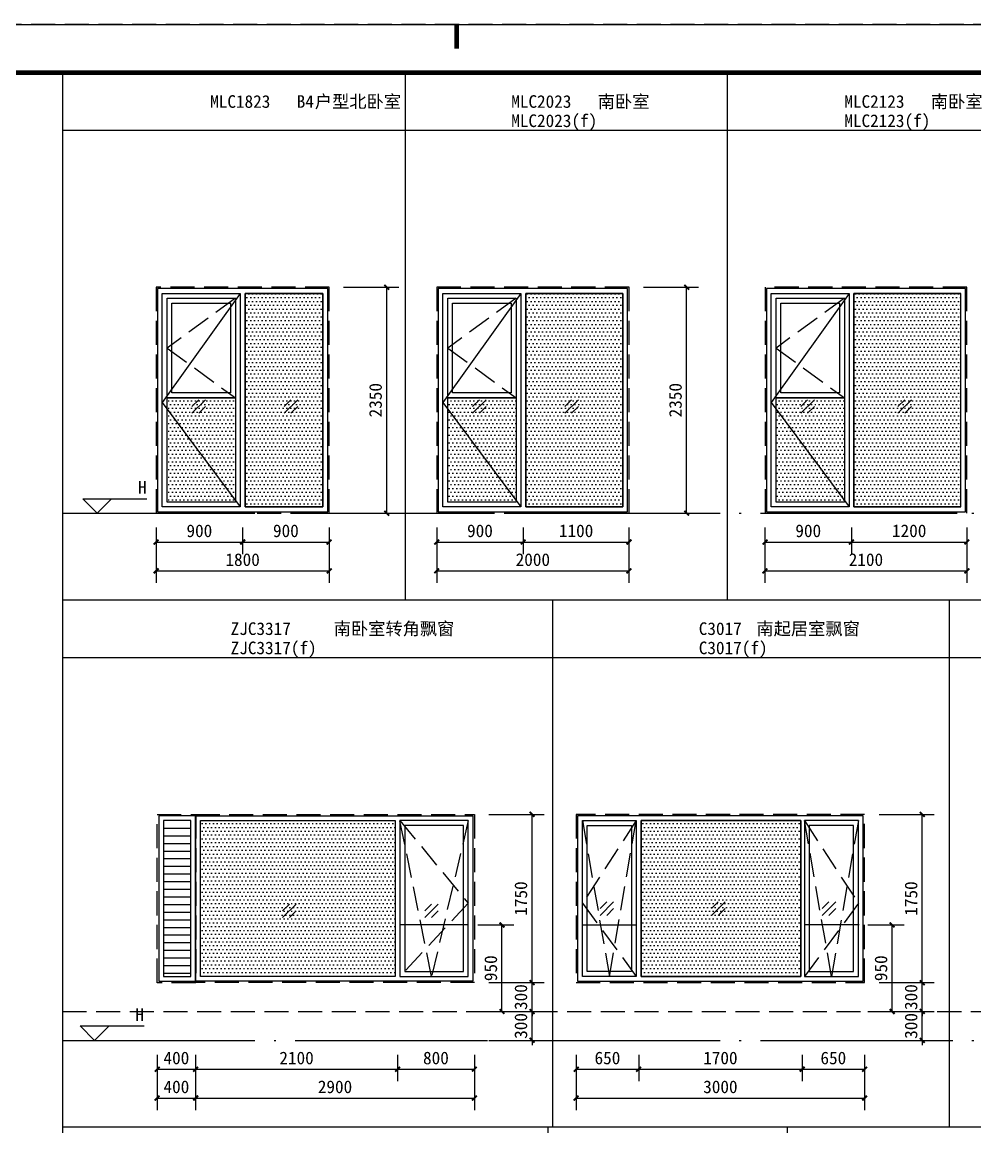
# Model space of a CAD drawing. Extents: x -25 to 42075, y -25 to 31330.
# Drawn here: x 16505 to 26417, y 18236 to 29725 of the extents above; entities that cross this region are included whole.
import ezdxf

# ---------------------------------------------------------------- set-up
doc = ezdxf.new("R2010")
doc.units = 0
doc.header["$LTSCALE"] = 1000
doc.header["$MEASUREMENT"] = 0
for name, pattern in [('5#楼-HZS$0$__DASH', [0.35, 0.25, -0.1]), ('5#楼-HZS$0$DASH', [0.35, 0.25, -0.1]), ('DASH', [0.35, 0.25, -0.1]), ('DOTE', [2.42, 2, -0.2, 0.02, -0.2])]:
    doc.linetypes.add(name, pattern=pattern)
doc.layers.get('Defpoints').update_dxf_attribs({"color": 4, "linetype": 'DASH'})
for name, color, linetype in [('5#楼-HZS-ELEV-WIND', 4, 'Continuous'), ('A-ANNO-DIMS', 3, 'Continuous'), ('A-ANNO-DOTE', 10, 'DOTE'), ('A-ANNO-IDEN', 3, 'Continuous'), ('A-ANNO-TEXT', 7, 'Continuous'), ('A-ELEV-PATT-9', 9, 'Continuous'), ('A1-无手签$0$A-ANNO-TTLB', 7, 'Continuous')]:
    doc.layers.add(name, color=color, linetype=linetype)
doc.layers.add('DIM_MODI', color=6, linetype='Continuous', plot=False)
doc.styles.add('_TCH_DIM', font='simhei.ttf')
doc.styles.add('_TCH_DIM_T3', font='simhei.ttf')
doc.styles.get("Standard").update_dxf_attribs({"font": 'simhei.ttf'})
doc.dimstyles.new('_TCH_ARCH&&50', dxfattribs={"dimtxt": 131.434599, "dimasz": 50, "dimexe": 125, "dimexo": 150, "dimgap": 50, "dimtad": 1, "dimdec": 0, "dimzin": 0, "dimdsep": 46, "dimtxsty": '_TCH_DIM_T3', "dimblk": 'ARCHTICK', "dimcen": 0.09, "dimclrt": 7, "dimazin": 2, "dimtfac": 1, "dimtdec": 0, "dimtix": 1, "dimtmove": 2, "dimatfit": 3, "dimfxl": 50, "dimtolj": 1, "dimtzin": 0, "dimarcsym": 0})
pattern_1 = [(0, (15886.604, 17136.035), (19.84375, 39.6875), [0, -39.6875])]

# ---------------------------------------------------------------- blocks, each defined once
blk = doc.blocks.new('5#楼-HZS$0$asd+g04ds+9gj0')
at = {"layer": '5#楼-HZS-ELEV-WIND', "color": 8, "linetype": '5#楼-HZS$0$__DASH'}
blk.add_lwpolyline([(73250, -24578), (70350, -24578), (70350, -26328), (73250, -26328)], close=True, dxfattribs=at)
at = {"layer": '5#楼-HZS-ELEV-WIND'}
for points in [[(73250, -24593), (70365, -24593), (70365, -26313), (73250, -26313)], [(70415, -24643), (71125, -24643), (71125, -26263), (70415, -26263)], [(70465, -24693), (71075, -24693), (71075, -26213), (70465, -26213)], [(73200, -24643), (71175, -24643), (71175, -26263), (73200, -26263)]]:
    blk.add_lwpolyline(points, close=True, dxfattribs=at)
at = {"layer": '5#楼-HZS-ELEV-WIND', "color": 8, "linetype": '5#楼-HZS$0$DASH'}
for points in [[(71125, -24643), (70415, -25503), (71125, -26263)], [(70415, -24643), (70795, -26263), (71125, -24643)]]:
    blk.add_lwpolyline(points, dxfattribs=at)
at = {"layer": '5#楼-HZS-ELEV-WIND', "color": 8}
blk.add_lwpolyline([(70415, -25728), (71125, -25728)], dxfattribs=at)
blk = doc.blocks.new('5#楼-HZS$0$tytutyuiytiuty')
at = {"layer": '5#楼-HZS-ELEV-WIND', "color": 8, "linetype": '5#楼-HZS$0$__DASH'}
blk.add_lwpolyline([(147904, -250028), (147504, -250028), (147504, -251778), (147904, -251778)], close=True, dxfattribs=at)
at = {"layer": '5#楼-HZS-ELEV-WIND'}
for points in [[(147504, -250043), (147889, -250043), (147889, -251763), (147504, -251763)], [(147554, -250093), (147839, -250093), (147839, -251713), (147554, -251713)]]:
    blk.add_lwpolyline(points, close=True, dxfattribs=at)
blk = doc.blocks.new('5#楼-HZS$0$asdgf054d+f970j')
at = {"layer": '5#楼-HZS-ELEV-WIND', "color": 8, "linetype": '5#楼-HZS$0$__DASH'}
blk.add_lwpolyline([(37500, -36879), (40500, -36879), (40500, -38629), (37500, -38629)], close=True, dxfattribs=at)
at = {"layer": '5#楼-HZS-ELEV-WIND'}
for points in [[(37515, -36894), (40485, -36894), (40485, -38614), (37515, -38614)], [(37565, -36944), (38125, -36944), (38125, -38564), (37565, -38564)], [(37615, -36994), (38075, -36994), (38075, -38514), (37615, -38514)], [(38165, -36944), (39825, -36944), (39825, -38564), (38165, -38564)], [(40435, -36944), (39875, -36944), (39875, -38564), (40435, -38564)], [(40385, -36994), (39925, -36994), (39925, -38514), (40385, -38514)]]:
    blk.add_lwpolyline(points, close=True, dxfattribs=at)
at = {"layer": '5#楼-HZS-ELEV-WIND', "color": 8, "linetype": '5#楼-HZS$0$DASH'}
for points in [[(38125, -36944), (37565, -37804), (38125, -38564)], [(37565, -36944), (37845, -38564), (38125, -36944)], [(39875, -36944), (40435, -37804), (39875, -38564)], [(40435, -36944), (40155, -38564), (39875, -36944)]]:
    blk.add_lwpolyline(points, dxfattribs=at)
at = {"layer": '5#楼-HZS-ELEV-WIND', "color": 8}
for points in [[(37555, -38029), (38115, -38029)], [(40435, -38029), (39875, -38029)]]:
    blk.add_lwpolyline(points, dxfattribs=at)
blk = doc.blocks.new('5#楼-HZS$0$asdg60+dsf9g0j4')
at = {"layer": '5#楼-HZS-ELEV-WIND', "color": 8, "linetype": '5#楼-HZS$0$__DASH'}
blk.add_lwpolyline([(72400, -27578), (70300, -27578), (70300, -29928), (72400, -29928)], close=True, dxfattribs=at)
at = {"layer": '5#楼-HZS-ELEV-WIND'}
for points in [[(72385, -27593), (70315, -27593), (70315, -29913), (72385, -29913)], [(70365, -27643), (71175, -27643), (71175, -29863), (70365, -29863)], [(72335, -27643), (71225, -27643), (71225, -29863), (72335, -29863)], [(70415, -27693), (71125, -27693), (71125, -29813), (70415, -29813)], [(70415, -27693), (71125, -27693), (71125, -28728), (70415, -28728)], [(70465, -27743), (71075, -27743), (71075, -28678), (70465, -28678)]]:
    blk.add_lwpolyline(points, close=True, dxfattribs=at)
at = {"layer": '5#楼-HZS-ELEV-WIND', "color": 8}
blk.add_lwpolyline([(71175, -27643), (70365, -28778), (71175, -29863)], dxfattribs=at)
at = {"layer": '5#楼-HZS-ELEV-WIND', "color": 8, "linetype": 'DASH'}
blk.add_lwpolyline([(71125, -27693), (70415, -28211), (71125, -28728)], dxfattribs=at)
blk = doc.blocks.new('FGERGRTHGG')
at = {"layer": '5#楼-HZS-ELEV-WIND', "color": 8, "linetype": '5#楼-HZS$0$__DASH'}
blk.add_lwpolyline([(61450, -24578), (63250, -24578), (63250, -26928), (61450, -26928)], close=True, dxfattribs=at)
at = {"layer": '5#楼-HZS-ELEV-WIND'}
for points in [[(61465, -24593), (63235, -24593), (63235, -26913), (61465, -26913)], [(61515, -24643), (62325, -24643), (62325, -26863), (61515, -26863)], [(63185, -24643), (62375, -24643), (62375, -26863), (63185, -26863)], [(63135, -24693), (62425, -24693), (62425, -25728), (63135, -25728)], [(63085, -24743), (62475, -24743), (62475, -25678), (63085, -25678)], [(63135, -25728), (62425, -25728), (62425, -26813), (63135, -26813)]]:
    blk.add_lwpolyline(points, close=True, dxfattribs=at)
at = {"layer": '5#楼-HZS-ELEV-WIND', "color": 8}
blk.add_lwpolyline([(62375, -24643), (63185, -25778), (62375, -26863)], dxfattribs=at)
at = {"layer": '5#楼-HZS-ELEV-WIND', "color": 8, "linetype": 'DASH'}
blk.add_lwpolyline([(62425, -24693), (63135, -25211), (62425, -25728)], dxfattribs=at)
blk = doc.blocks.new('5#楼-HZS$0$adf6h1d+f0j')
at = {"layer": '5#楼-HZS-ELEV-WIND', "color": 8, "linetype": '5#楼-HZS$0$__DASH'}
blk.add_lwpolyline([(61250, -24578), (63250, -24578), (63250, -26928), (61250, -26928)], close=True, dxfattribs=at)
at = {"layer": '5#楼-HZS-ELEV-WIND'}
for points in [[(61265, -24593), (63235, -24593), (63235, -26913), (61265, -26913)], [(61315, -24643), (62325, -24643), (62325, -26863), (61315, -26863)], [(63185, -24643), (62375, -24643), (62375, -26863), (63185, -26863)], [(63135, -24693), (62425, -24693), (62425, -26813), (63135, -26813)], [(63135, -24693), (62425, -24693), (62425, -25728), (63135, -25728)], [(63085, -24743), (62475, -24743), (62475, -25678), (63085, -25678)]]:
    blk.add_lwpolyline(points, close=True, dxfattribs=at)
at = {"layer": '5#楼-HZS-ELEV-WIND', "color": 8}
blk.add_lwpolyline([(62375, -24643), (63185, -25778), (62375, -26863)], dxfattribs=at)
at = {"layer": '5#楼-HZS-ELEV-WIND', "color": 8, "linetype": 'DASH'}
blk.add_lwpolyline([(62425, -24693), (63135, -25211), (62425, -25728)], dxfattribs=at)
blk = doc.blocks.new('_ArchTick')
at = {"color": 0, "linetype": 'ByBlock', "const_width": 0.4}
blk.add_lwpolyline([(-0.5, -0.5), (0.5, 0.5)], dxfattribs=at)
blk = doc.blocks.new('*D17')
at = {"layer": 'A-ANNO-DIMS', "color": 0, "lineweight": -2, "transparency": 16777216}
for p, q in [((25304, 20336), (25681, 20336)), ((25556, 19436), (25556, 20336)), ((25304, 19436), (25681, 19436))]:
    blk.add_line(p, q, dxfattribs=at)
at = {"layer": 'Defpoints', "color": 0, "transparency": 16777216}
for p in [(25154, 20336), (25556, 20336), (25154, 19436)]:
    blk.add_point(p, dxfattribs=at)
at = {"layer": 'A-ANNO-DIMS', "color": 0, "lineweight": -2, "transparency": 16777216, "xscale": 50, "yscale": 50, "zscale": 50}
for p, rotation in [((25556, 20336), 90), ((25556, 19436), 270)]:
    blk.add_blockref('_ArchTick', p, dxfattribs=dict(at, rotation=rotation))
at = {"layer": 'A-ANNO-DIMS', "color": 7, "transparency": 16777216, "insert": (25440, 19886), "char_height": 131.4, "attachment_point": 5, "rotation": 90, "style": '_TCH_DIM_T3'}
blk.add_mtext('\\A1;950', dxfattribs=at)
blk = doc.blocks.new('*D18')
at = {"layer": 'A-ANNO-IDEN', "color": 0, "lineweight": -2, "transparency": 16777216}
for p, q in [((21718, 24468), (21718, 24193)), ((22818, 24468), (22818, 24193)), ((21718, 24318), (22818, 24318))]:
    blk.add_line(p, q, dxfattribs=at)
at = {"layer": 'Defpoints', "color": 0, "transparency": 16777216}
for p in [(21718, 24618), (22818, 24618), (22818, 24318)]:
    blk.add_point(p, dxfattribs=at)
at = {"layer": 'A-ANNO-IDEN', "color": 0, "lineweight": -2, "transparency": 16777216, "xscale": 50, "yscale": 50, "zscale": 50, "rotation": 180}
blk.add_blockref('_ArchTick', (21718, 24318), dxfattribs=at)
at = {"layer": 'A-ANNO-IDEN', "color": 0, "lineweight": -2, "transparency": 16777216, "xscale": 50, "yscale": 50, "zscale": 50}
blk.add_blockref('_ArchTick', (22818, 24318), dxfattribs=at)
at = {"layer": 'A-ANNO-IDEN', "color": 7, "transparency": 16777216, "insert": (22268, 24434), "char_height": 131.4, "attachment_point": 5, "style": '_TCH_DIM_T3'}
blk.add_mtext('\\A1;1100', dxfattribs=at)
blk = doc.blocks.new('*D19')
at = {"layer": 'A-ANNO-IDEN', "color": 0, "lineweight": -2, "transparency": 16777216}
for p, q in [((20818, 24468), (20818, 24193)), ((21718, 24468), (21718, 24193)), ((20818, 24318), (21718, 24318))]:
    blk.add_line(p, q, dxfattribs=at)
at = {"layer": 'Defpoints', "color": 0, "transparency": 16777216}
for p in [(20818, 24618), (21718, 24618), (21718, 24318)]:
    blk.add_point(p, dxfattribs=at)
at = {"layer": 'A-ANNO-IDEN', "color": 0, "lineweight": -2, "transparency": 16777216, "xscale": 50, "yscale": 50, "zscale": 50, "rotation": 180}
blk.add_blockref('_ArchTick', (20818, 24318), dxfattribs=at)
at = {"layer": 'A-ANNO-IDEN', "color": 0, "lineweight": -2, "transparency": 16777216, "xscale": 50, "yscale": 50, "zscale": 50}
blk.add_blockref('_ArchTick', (21718, 24318), dxfattribs=at)
at = {"layer": 'A-ANNO-IDEN', "color": 7, "transparency": 16777216, "insert": (21268, 24434), "char_height": 131.4, "attachment_point": 5, "style": '_TCH_DIM_T3'}
blk.add_mtext('\\A1;900', dxfattribs=at)
blk = doc.blocks.new('*D20')
at = {"layer": 'A-ANNO-IDEN', "color": 0, "lineweight": -2, "transparency": 16777216}
for p, q in [((20818, 24468), (20818, 23893)), ((22818, 24468), (22818, 23893)), ((20818, 24018), (22818, 24018))]:
    blk.add_line(p, q, dxfattribs=at)
at = {"layer": 'Defpoints', "color": 0, "transparency": 16777216}
for p in [(20818, 24618), (22818, 24618), (22818, 24018)]:
    blk.add_point(p, dxfattribs=at)
at = {"layer": 'A-ANNO-IDEN', "color": 0, "lineweight": -2, "transparency": 16777216, "xscale": 50, "yscale": 50, "zscale": 50, "rotation": 180}
blk.add_blockref('_ArchTick', (20818, 24018), dxfattribs=at)
at = {"layer": 'A-ANNO-IDEN', "color": 0, "lineweight": -2, "transparency": 16777216, "xscale": 50, "yscale": 50, "zscale": 50}
blk.add_blockref('_ArchTick', (22818, 24018), dxfattribs=at)
at = {"layer": 'A-ANNO-IDEN', "color": 7, "transparency": 16777216, "insert": (21818, 24134), "char_height": 131.4, "attachment_point": 5, "style": '_TCH_DIM_T3'}
blk.add_mtext('\\A1;2000', dxfattribs=at)
blk = doc.blocks.new('*D21')
at = {"layer": 'A-ANNO-IDEN', "color": 0, "lineweight": -2, "transparency": 16777216}
for p, q in [((22968, 26968), (23543, 26968)), ((23418, 24618), (23418, 26968)), ((22968, 24618), (23543, 24618))]:
    blk.add_line(p, q, dxfattribs=at)
at = {"layer": 'Defpoints', "color": 0, "transparency": 16777216}
for p in [(22818, 26968), (23418, 26968), (22818, 24618)]:
    blk.add_point(p, dxfattribs=at)
at = {"layer": 'A-ANNO-IDEN', "color": 0, "lineweight": -2, "transparency": 16777216, "xscale": 50, "yscale": 50, "zscale": 50}
for p, rotation in [((23418, 26968), 90), ((23418, 24618), 270)]:
    blk.add_blockref('_ArchTick', p, dxfattribs=dict(at, rotation=rotation))
at = {"layer": 'A-ANNO-IDEN', "color": 7, "transparency": 16777216, "insert": (23302, 25793), "char_height": 131.4, "attachment_point": 5, "rotation": 90, "style": '_TCH_DIM_T3'}
blk.add_mtext('\\A1;2350', dxfattribs=at)
blk = doc.blocks.new('*D22')
at = {"layer": 'A-ANNO-IDEN', "color": 0, "lineweight": -2, "transparency": 16777216}
for p, q in [((18799, 24468), (18799, 24193)), ((19699, 24468), (19699, 24193)), ((18799, 24318), (19699, 24318))]:
    blk.add_line(p, q, dxfattribs=at)
at = {"layer": 'Defpoints', "color": 0, "transparency": 16777216}
for p in [(18799, 24618), (19699, 24618), (19699, 24318)]:
    blk.add_point(p, dxfattribs=at)
at = {"layer": 'A-ANNO-IDEN', "color": 0, "lineweight": -2, "transparency": 16777216, "xscale": 50, "yscale": 50, "zscale": 50, "rotation": 180}
blk.add_blockref('_ArchTick', (18799, 24318), dxfattribs=at)
at = {"layer": 'A-ANNO-IDEN', "color": 0, "lineweight": -2, "transparency": 16777216, "xscale": 50, "yscale": 50, "zscale": 50}
blk.add_blockref('_ArchTick', (19699, 24318), dxfattribs=at)
at = {"layer": 'A-ANNO-IDEN', "color": 7, "transparency": 16777216, "insert": (19249, 24434), "char_height": 131.4, "attachment_point": 5, "style": '_TCH_DIM_T3'}
blk.add_mtext('\\A1;900', dxfattribs=at)
blk = doc.blocks.new('*D23')
at = {"layer": 'A-ANNO-IDEN', "color": 0, "lineweight": -2, "transparency": 16777216}
for p, q in [((17899, 24468), (17899, 24193)), ((18799, 24468), (18799, 24193)), ((17899, 24318), (18799, 24318))]:
    blk.add_line(p, q, dxfattribs=at)
at = {"layer": 'Defpoints', "color": 0, "transparency": 16777216}
for p in [(17899, 24618), (18799, 24618), (18799, 24318)]:
    blk.add_point(p, dxfattribs=at)
at = {"layer": 'A-ANNO-IDEN', "color": 0, "lineweight": -2, "transparency": 16777216, "xscale": 50, "yscale": 50, "zscale": 50, "rotation": 180}
blk.add_blockref('_ArchTick', (17899, 24318), dxfattribs=at)
at = {"layer": 'A-ANNO-IDEN', "color": 0, "lineweight": -2, "transparency": 16777216, "xscale": 50, "yscale": 50, "zscale": 50}
blk.add_blockref('_ArchTick', (18799, 24318), dxfattribs=at)
at = {"layer": 'A-ANNO-IDEN', "color": 7, "transparency": 16777216, "insert": (18349, 24434), "char_height": 131.4, "attachment_point": 5, "style": '_TCH_DIM_T3'}
blk.add_mtext('\\A1;900', dxfattribs=at)
blk = doc.blocks.new('*D24')
at = {"layer": 'A-ANNO-IDEN', "color": 0, "lineweight": -2, "transparency": 16777216}
for p, q in [((17899, 24468), (17899, 23893)), ((19699, 24468), (19699, 23893)), ((17899, 24018), (19699, 24018))]:
    blk.add_line(p, q, dxfattribs=at)
at = {"layer": 'Defpoints', "color": 0, "transparency": 16777216}
for p in [(17899, 24618), (19699, 24618), (19699, 24018)]:
    blk.add_point(p, dxfattribs=at)
at = {"layer": 'A-ANNO-IDEN', "color": 0, "lineweight": -2, "transparency": 16777216, "xscale": 50, "yscale": 50, "zscale": 50, "rotation": 180}
blk.add_blockref('_ArchTick', (17899, 24018), dxfattribs=at)
at = {"layer": 'A-ANNO-IDEN', "color": 0, "lineweight": -2, "transparency": 16777216, "xscale": 50, "yscale": 50, "zscale": 50}
blk.add_blockref('_ArchTick', (19699, 24018), dxfattribs=at)
at = {"layer": 'A-ANNO-IDEN', "color": 7, "transparency": 16777216, "insert": (18799, 24134), "char_height": 131.4, "attachment_point": 5, "style": '_TCH_DIM_T3'}
blk.add_mtext('\\A1;1800', dxfattribs=at)
blk = doc.blocks.new('*D25')
at = {"layer": 'A-ANNO-IDEN', "color": 0, "lineweight": -2, "transparency": 16777216}
for p, q in [((19849, 26968), (20424, 26968)), ((20299, 24618), (20299, 26968)), ((19849, 24618), (20424, 24618))]:
    blk.add_line(p, q, dxfattribs=at)
at = {"layer": 'Defpoints', "color": 0, "transparency": 16777216}
for p in [(19699, 26968), (20299, 26968), (19699, 24618)]:
    blk.add_point(p, dxfattribs=at)
at = {"layer": 'A-ANNO-IDEN', "color": 0, "lineweight": -2, "transparency": 16777216, "xscale": 50, "yscale": 50, "zscale": 50}
for p, rotation in [((20299, 26968), 90), ((20299, 24618), 270)]:
    blk.add_blockref('_ArchTick', p, dxfattribs=dict(at, rotation=rotation))
at = {"layer": 'A-ANNO-IDEN', "color": 7, "transparency": 16777216, "insert": (20182, 25793), "char_height": 131.4, "attachment_point": 5, "rotation": 90, "style": '_TCH_DIM_T3'}
blk.add_mtext('\\A1;2350', dxfattribs=at)
blk = doc.blocks.new('*D26')
at = {"layer": 'A-ANNO-IDEN', "color": 0, "lineweight": -2, "transparency": 16777216}
for p, q in [((25133, 24468), (25133, 24193)), ((26333, 24468), (26333, 24193)), ((25133, 24318), (26333, 24318))]:
    blk.add_line(p, q, dxfattribs=at)
at = {"layer": 'Defpoints', "color": 0, "transparency": 16777216}
for p in [(25133, 24618), (26333, 24618), (26333, 24318)]:
    blk.add_point(p, dxfattribs=at)
at = {"layer": 'A-ANNO-IDEN', "color": 0, "lineweight": -2, "transparency": 16777216, "xscale": 50, "yscale": 50, "zscale": 50, "rotation": 180}
blk.add_blockref('_ArchTick', (25133, 24318), dxfattribs=at)
at = {"layer": 'A-ANNO-IDEN', "color": 0, "lineweight": -2, "transparency": 16777216, "xscale": 50, "yscale": 50, "zscale": 50}
blk.add_blockref('_ArchTick', (26333, 24318), dxfattribs=at)
at = {"layer": 'A-ANNO-IDEN', "color": 7, "transparency": 16777216, "insert": (25733, 24434), "char_height": 131.4, "attachment_point": 5, "style": '_TCH_DIM_T3'}
blk.add_mtext('\\A1;1200', dxfattribs=at)
blk = doc.blocks.new('*D27')
at = {"layer": 'A-ANNO-IDEN', "color": 0, "lineweight": -2, "transparency": 16777216}
for p, q in [((24233, 24468), (24233, 24193)), ((25133, 24468), (25133, 24193)), ((24233, 24318), (25133, 24318))]:
    blk.add_line(p, q, dxfattribs=at)
at = {"layer": 'Defpoints', "color": 0, "transparency": 16777216}
for p in [(24233, 24618), (25133, 24618), (25133, 24318)]:
    blk.add_point(p, dxfattribs=at)
at = {"layer": 'A-ANNO-IDEN', "color": 0, "lineweight": -2, "transparency": 16777216, "xscale": 50, "yscale": 50, "zscale": 50, "rotation": 180}
blk.add_blockref('_ArchTick', (24233, 24318), dxfattribs=at)
at = {"layer": 'A-ANNO-IDEN', "color": 0, "lineweight": -2, "transparency": 16777216, "xscale": 50, "yscale": 50, "zscale": 50}
blk.add_blockref('_ArchTick', (25133, 24318), dxfattribs=at)
at = {"layer": 'A-ANNO-IDEN', "color": 7, "transparency": 16777216, "insert": (24683, 24434), "char_height": 131.4, "attachment_point": 5, "style": '_TCH_DIM_T3'}
blk.add_mtext('\\A1;900', dxfattribs=at)
blk = doc.blocks.new('*D28')
at = {"layer": 'A-ANNO-IDEN', "color": 0, "lineweight": -2, "transparency": 16777216}
for p, q in [((24233, 24468), (24233, 23893)), ((26333, 24468), (26333, 23893)), ((24233, 24018), (26333, 24018))]:
    blk.add_line(p, q, dxfattribs=at)
at = {"layer": 'Defpoints', "color": 0, "transparency": 16777216}
for p in [(24233, 24618), (26333, 24618), (26333, 24018)]:
    blk.add_point(p, dxfattribs=at)
at = {"layer": 'A-ANNO-IDEN', "color": 0, "lineweight": -2, "transparency": 16777216, "xscale": 50, "yscale": 50, "zscale": 50, "rotation": 180}
blk.add_blockref('_ArchTick', (24233, 24018), dxfattribs=at)
at = {"layer": 'A-ANNO-IDEN', "color": 0, "lineweight": -2, "transparency": 16777216, "xscale": 50, "yscale": 50, "zscale": 50}
blk.add_blockref('_ArchTick', (26333, 24018), dxfattribs=at)
at = {"layer": 'A-ANNO-IDEN', "color": 7, "transparency": 16777216, "insert": (25283, 24134), "char_height": 131.4, "attachment_point": 5, "style": '_TCH_DIM_T3'}
blk.add_mtext('\\A1;2100', dxfattribs=at)
blk = doc.blocks.new('*D29')
at = {"layer": 'A-ANNO-IDEN', "color": 0, "lineweight": -2, "transparency": 16777216}
for p, q in [((26483, 26968), (27058, 26968)), ((26933, 24618), (26933, 26968)), ((26483, 24618), (27058, 24618))]:
    blk.add_line(p, q, dxfattribs=at)
at = {"layer": 'Defpoints', "color": 0, "transparency": 16777216}
for p in [(26333, 26968), (26933, 26968), (26333, 24618)]:
    blk.add_point(p, dxfattribs=at)
at = {"layer": 'A-ANNO-IDEN', "color": 0, "lineweight": -2, "transparency": 16777216, "xscale": 50, "yscale": 50, "zscale": 50}
for p, rotation in [((26933, 26968), 90), ((26933, 24618), 270)]:
    blk.add_blockref('_ArchTick', p, dxfattribs=dict(at, rotation=rotation))
at = {"layer": 'A-ANNO-IDEN', "color": 7, "transparency": 16777216, "insert": (26817, 25793), "char_height": 131.4, "attachment_point": 5, "rotation": 90, "style": '_TCH_DIM_T3'}
blk.add_mtext('\\A1;2350', dxfattribs=at)
blk = doc.blocks.new('*D39')
at = {"layer": 'A-ANNO-DIMS', "color": 0, "lineweight": -2, "transparency": 16777216}
for p, q in [((21245, 20336), (21622, 20336)), ((21497, 19436), (21497, 20336)), ((21245, 19436), (21622, 19436))]:
    blk.add_line(p, q, dxfattribs=at)
at = {"layer": 'Defpoints', "color": 0, "transparency": 16777216}
for p in [(21095, 20336), (21497, 20336), (21095, 19436)]:
    blk.add_point(p, dxfattribs=at)
at = {"layer": 'A-ANNO-DIMS', "color": 0, "lineweight": -2, "transparency": 16777216, "xscale": 50, "yscale": 50, "zscale": 50}
for p, rotation in [((21497, 20336), 90), ((21497, 19436), 270)]:
    blk.add_blockref('_ArchTick', p, dxfattribs=dict(at, rotation=rotation))
at = {"layer": 'A-ANNO-DIMS', "color": 7, "transparency": 16777216, "insert": (21381, 19886), "char_height": 131.4, "attachment_point": 5, "rotation": 90, "style": '_TCH_DIM_T3'}
blk.add_mtext('\\A1;950', dxfattribs=at)
blk = doc.blocks.new('*D61')
at = {"layer": 'A-ANNO-IDEN', "color": 0, "lineweight": -2, "transparency": 16777216}
for p, q in [((22269, 18986), (22269, 18711)), ((22919, 18986), (22919, 18711)), ((22269, 18836), (22919, 18836))]:
    blk.add_line(p, q, dxfattribs=at)
at = {"layer": 'Defpoints', "color": 0, "transparency": 16777216}
for p in [(22269, 19136), (22919, 19136), (22919, 18836)]:
    blk.add_point(p, dxfattribs=at)
at = {"layer": 'A-ANNO-IDEN', "color": 0, "lineweight": -2, "transparency": 16777216, "xscale": 50, "yscale": 50, "zscale": 50, "rotation": 180}
blk.add_blockref('_ArchTick', (22269, 18836), dxfattribs=at)
at = {"layer": 'A-ANNO-IDEN', "color": 0, "lineweight": -2, "transparency": 16777216, "xscale": 50, "yscale": 50, "zscale": 50}
blk.add_blockref('_ArchTick', (22919, 18836), dxfattribs=at)
at = {"layer": 'A-ANNO-IDEN', "color": 7, "transparency": 16777216, "insert": (22594, 18952), "char_height": 131.4, "attachment_point": 5, "style": '_TCH_DIM_T3'}
blk.add_mtext('\\A1;650', dxfattribs=at)
blk = doc.blocks.new('*D62')
at = {"layer": 'A-ANNO-IDEN', "color": 0, "lineweight": -2, "transparency": 16777216}
for p, q in [((22919, 18986), (22919, 18711)), ((24619, 18986), (24619, 18711)), ((22919, 18836), (24619, 18836))]:
    blk.add_line(p, q, dxfattribs=at)
at = {"layer": 'Defpoints', "color": 0, "transparency": 16777216}
for p in [(22919, 19136), (24619, 19136), (24619, 18836)]:
    blk.add_point(p, dxfattribs=at)
at = {"layer": 'A-ANNO-IDEN', "color": 0, "lineweight": -2, "transparency": 16777216, "xscale": 50, "yscale": 50, "zscale": 50, "rotation": 180}
blk.add_blockref('_ArchTick', (22919, 18836), dxfattribs=at)
at = {"layer": 'A-ANNO-IDEN', "color": 0, "lineweight": -2, "transparency": 16777216, "xscale": 50, "yscale": 50, "zscale": 50}
blk.add_blockref('_ArchTick', (24619, 18836), dxfattribs=at)
at = {"layer": 'A-ANNO-IDEN', "color": 7, "transparency": 16777216, "insert": (23769, 18952), "char_height": 131.4, "attachment_point": 5, "style": '_TCH_DIM_T3'}
blk.add_mtext('\\A1;1700', dxfattribs=at)
blk = doc.blocks.new('*D63')
at = {"layer": 'A-ANNO-IDEN', "color": 0, "lineweight": -2, "transparency": 16777216}
for p, q in [((24619, 18986), (24619, 18711)), ((25269, 18986), (25269, 18711)), ((24619, 18836), (25269, 18836))]:
    blk.add_line(p, q, dxfattribs=at)
at = {"layer": 'Defpoints', "color": 0, "transparency": 16777216}
for p in [(24619, 19136), (25269, 19136), (25269, 18836)]:
    blk.add_point(p, dxfattribs=at)
at = {"layer": 'A-ANNO-IDEN', "color": 0, "lineweight": -2, "transparency": 16777216, "xscale": 50, "yscale": 50, "zscale": 50, "rotation": 180}
blk.add_blockref('_ArchTick', (24619, 18836), dxfattribs=at)
at = {"layer": 'A-ANNO-IDEN', "color": 0, "lineweight": -2, "transparency": 16777216, "xscale": 50, "yscale": 50, "zscale": 50}
blk.add_blockref('_ArchTick', (25269, 18836), dxfattribs=at)
at = {"layer": 'A-ANNO-IDEN', "color": 7, "transparency": 16777216, "insert": (24944, 18952), "char_height": 131.4, "attachment_point": 5, "style": '_TCH_DIM_T3'}
blk.add_mtext('\\A1;650', dxfattribs=at)
blk = doc.blocks.new('*D64')
at = {"layer": 'A-ANNO-IDEN', "color": 0, "lineweight": -2, "transparency": 16777216}
for p, q in [((25419, 19436), (25994, 19436)), ((25869, 19436), (25869, 19486)), ((25869, 19136), (25869, 19436)), ((25419, 19136), (25994, 19136)), ((25869, 19136), (25869, 19086))]:
    blk.add_line(p, q, dxfattribs=at)
at = {"layer": 'Defpoints', "color": 0, "transparency": 16777216}
for p in [(25269, 19436), (25869, 19436), (25269, 19136)]:
    blk.add_point(p, dxfattribs=at)
at = {"layer": 'A-ANNO-IDEN', "color": 0, "lineweight": -2, "transparency": 16777216, "xscale": 50, "yscale": 50, "zscale": 50}
for p, rotation in [((25869, 19436), 270), ((25869, 19136), 90)]:
    blk.add_blockref('_ArchTick', p, dxfattribs=dict(at, rotation=rotation))
at = {"layer": 'A-ANNO-IDEN', "color": 7, "transparency": 16777216, "insert": (25753, 19286), "char_height": 131.4, "attachment_point": 5, "rotation": 90, "style": '_TCH_DIM_T3'}
blk.add_mtext('\\A1;300', dxfattribs=at)
blk = doc.blocks.new('*D65')
at = {"layer": 'A-ANNO-IDEN', "color": 0, "lineweight": -2, "transparency": 16777216}
for p, q in [((25869, 19736), (25869, 19786)), ((25419, 19736), (25994, 19736)), ((25869, 19436), (25869, 19736)), ((25419, 19436), (25994, 19436)), ((25869, 19436), (25869, 19386))]:
    blk.add_line(p, q, dxfattribs=at)
at = {"layer": 'Defpoints', "color": 0, "transparency": 16777216}
for p in [(25269, 19736), (25869, 19736), (25269, 19436)]:
    blk.add_point(p, dxfattribs=at)
at = {"layer": 'A-ANNO-IDEN', "color": 0, "lineweight": -2, "transparency": 16777216, "xscale": 50, "yscale": 50, "zscale": 50}
for p, rotation in [((25869, 19736), 270), ((25869, 19436), 90)]:
    blk.add_blockref('_ArchTick', p, dxfattribs=dict(at, rotation=rotation))
at = {"layer": 'A-ANNO-IDEN', "color": 7, "transparency": 16777216, "insert": (25753, 19586), "char_height": 131.4, "attachment_point": 5, "rotation": 90, "style": '_TCH_DIM_T3'}
blk.add_mtext('\\A1;300', dxfattribs=at)
blk = doc.blocks.new('*D66')
at = {"layer": 'A-ANNO-IDEN', "color": 0, "lineweight": -2, "transparency": 16777216}
for p, q in [((25419, 21486), (25994, 21486)), ((25869, 19736), (25869, 21486)), ((25419, 19736), (25994, 19736))]:
    blk.add_line(p, q, dxfattribs=at)
at = {"layer": 'Defpoints', "color": 0, "transparency": 16777216}
for p in [(25269, 21486), (25869, 21486), (25269, 19736)]:
    blk.add_point(p, dxfattribs=at)
at = {"layer": 'A-ANNO-IDEN', "color": 0, "lineweight": -2, "transparency": 16777216, "xscale": 50, "yscale": 50, "zscale": 50}
for p, rotation in [((25869, 21486), 90), ((25869, 19736), 270)]:
    blk.add_blockref('_ArchTick', p, dxfattribs=dict(at, rotation=rotation))
at = {"layer": 'A-ANNO-IDEN', "color": 7, "transparency": 16777216, "insert": (25753, 20611), "char_height": 131.4, "attachment_point": 5, "rotation": 90, "style": '_TCH_DIM_T3'}
blk.add_mtext('\\A1;1750', dxfattribs=at)
blk = doc.blocks.new('*D67')
at = {"layer": 'A-ANNO-IDEN', "color": 0, "lineweight": -2, "transparency": 16777216}
for p, q in [((22269, 18986), (22269, 18411)), ((25269, 18986), (25269, 18411)), ((22269, 18536), (25269, 18536))]:
    blk.add_line(p, q, dxfattribs=at)
at = {"layer": 'Defpoints', "color": 0, "transparency": 16777216}
for p in [(22269, 19136), (25269, 19136), (25269, 18536)]:
    blk.add_point(p, dxfattribs=at)
at = {"layer": 'A-ANNO-IDEN', "color": 0, "lineweight": -2, "transparency": 16777216, "xscale": 50, "yscale": 50, "zscale": 50, "rotation": 180}
blk.add_blockref('_ArchTick', (22269, 18536), dxfattribs=at)
at = {"layer": 'A-ANNO-IDEN', "color": 0, "lineweight": -2, "transparency": 16777216, "xscale": 50, "yscale": 50, "zscale": 50}
blk.add_blockref('_ArchTick', (25269, 18536), dxfattribs=at)
at = {"layer": 'A-ANNO-IDEN', "color": 7, "transparency": 16777216, "insert": (23769, 18652), "char_height": 131.4, "attachment_point": 5, "style": '_TCH_DIM_T3'}
blk.add_mtext('\\A1;3000', dxfattribs=at)
blk = doc.blocks.new('*D112')
at = {"layer": 'A-ANNO-IDEN', "color": 0, "lineweight": -2, "transparency": 16777216}
for p, q in [((17910, 18986), (17910, 18711)), ((18310, 18986), (18310, 18711)), ((17910, 18836), (18310, 18836))]:
    blk.add_line(p, q, dxfattribs=at)
at = {"layer": 'Defpoints', "color": 0, "transparency": 16777216}
for p in [(17910, 19136), (18310, 19136), (18310, 18836)]:
    blk.add_point(p, dxfattribs=at)
at = {"layer": 'A-ANNO-IDEN', "color": 0, "lineweight": -2, "transparency": 16777216, "xscale": 50, "yscale": 50, "zscale": 50, "rotation": 180}
blk.add_blockref('_ArchTick', (17910, 18836), dxfattribs=at)
at = {"layer": 'A-ANNO-IDEN', "color": 0, "lineweight": -2, "transparency": 16777216, "xscale": 50, "yscale": 50, "zscale": 50}
blk.add_blockref('_ArchTick', (18310, 18836), dxfattribs=at)
at = {"layer": 'A-ANNO-IDEN', "color": 7, "transparency": 16777216, "insert": (18110, 18952), "char_height": 131.4, "attachment_point": 5, "style": '_TCH_DIM_T3'}
blk.add_mtext('\\A1;400', dxfattribs=at)
blk = doc.blocks.new('*D113')
at = {"layer": 'A-ANNO-IDEN', "color": 0, "lineweight": -2, "transparency": 16777216}
for p, q in [((18310, 18986), (18310, 18711)), ((20410, 18986), (20410, 18711)), ((18310, 18836), (20410, 18836))]:
    blk.add_line(p, q, dxfattribs=at)
at = {"layer": 'Defpoints', "color": 0, "transparency": 16777216}
for p in [(18310, 19136), (20410, 19136), (20410, 18836)]:
    blk.add_point(p, dxfattribs=at)
at = {"layer": 'A-ANNO-IDEN', "color": 0, "lineweight": -2, "transparency": 16777216, "xscale": 50, "yscale": 50, "zscale": 50, "rotation": 180}
blk.add_blockref('_ArchTick', (18310, 18836), dxfattribs=at)
at = {"layer": 'A-ANNO-IDEN', "color": 0, "lineweight": -2, "transparency": 16777216, "xscale": 50, "yscale": 50, "zscale": 50}
blk.add_blockref('_ArchTick', (20410, 18836), dxfattribs=at)
at = {"layer": 'A-ANNO-IDEN', "color": 7, "transparency": 16777216, "insert": (19360, 18952), "char_height": 131.4, "attachment_point": 5, "style": '_TCH_DIM_T3'}
blk.add_mtext('\\A1;2100', dxfattribs=at)
blk = doc.blocks.new('*D114')
at = {"layer": 'A-ANNO-IDEN', "color": 0, "lineweight": -2, "transparency": 16777216}
for p, q in [((20410, 18986), (20410, 18711)), ((21210, 18986), (21210, 18711)), ((20410, 18836), (21210, 18836))]:
    blk.add_line(p, q, dxfattribs=at)
at = {"layer": 'Defpoints', "color": 0, "transparency": 16777216}
for p in [(20410, 19136), (21210, 19136), (21210, 18836)]:
    blk.add_point(p, dxfattribs=at)
at = {"layer": 'A-ANNO-IDEN', "color": 0, "lineweight": -2, "transparency": 16777216, "xscale": 50, "yscale": 50, "zscale": 50, "rotation": 180}
blk.add_blockref('_ArchTick', (20410, 18836), dxfattribs=at)
at = {"layer": 'A-ANNO-IDEN', "color": 0, "lineweight": -2, "transparency": 16777216, "xscale": 50, "yscale": 50, "zscale": 50}
blk.add_blockref('_ArchTick', (21210, 18836), dxfattribs=at)
at = {"layer": 'A-ANNO-IDEN', "color": 7, "transparency": 16777216, "insert": (20810, 18952), "char_height": 131.4, "attachment_point": 5, "style": '_TCH_DIM_T3'}
blk.add_mtext('\\A1;800', dxfattribs=at)
blk = doc.blocks.new('*D115')
at = {"layer": 'A-ANNO-IDEN', "color": 0, "lineweight": -2, "transparency": 16777216}
for p, q in [((21360, 19436), (21935, 19436)), ((21810, 19436), (21810, 19486)), ((21810, 19136), (21810, 19436)), ((21360, 19136), (21935, 19136)), ((21810, 19136), (21810, 19086))]:
    blk.add_line(p, q, dxfattribs=at)
at = {"layer": 'Defpoints', "color": 0, "transparency": 16777216}
for p in [(21210, 19436), (21810, 19436), (21210, 19136)]:
    blk.add_point(p, dxfattribs=at)
at = {"layer": 'A-ANNO-IDEN', "color": 0, "lineweight": -2, "transparency": 16777216, "xscale": 50, "yscale": 50, "zscale": 50}
for p, rotation in [((21810, 19436), 270), ((21810, 19136), 90)]:
    blk.add_blockref('_ArchTick', p, dxfattribs=dict(at, rotation=rotation))
at = {"layer": 'A-ANNO-IDEN', "color": 7, "transparency": 16777216, "insert": (21694, 19286), "char_height": 131.4, "attachment_point": 5, "rotation": 90, "style": '_TCH_DIM_T3'}
blk.add_mtext('\\A1;300', dxfattribs=at)
blk = doc.blocks.new('*D116')
at = {"layer": 'A-ANNO-IDEN', "color": 0, "lineweight": -2, "transparency": 16777216}
for p, q in [((21810, 19736), (21810, 19786)), ((21360, 19736), (21935, 19736)), ((21810, 19436), (21810, 19736)), ((21360, 19436), (21935, 19436)), ((21810, 19436), (21810, 19386))]:
    blk.add_line(p, q, dxfattribs=at)
at = {"layer": 'Defpoints', "color": 0, "transparency": 16777216}
for p in [(21210, 19736), (21810, 19736), (21210, 19436)]:
    blk.add_point(p, dxfattribs=at)
at = {"layer": 'A-ANNO-IDEN', "color": 0, "lineweight": -2, "transparency": 16777216, "xscale": 50, "yscale": 50, "zscale": 50}
for p, rotation in [((21810, 19736), 270), ((21810, 19436), 90)]:
    blk.add_blockref('_ArchTick', p, dxfattribs=dict(at, rotation=rotation))
at = {"layer": 'A-ANNO-IDEN', "color": 7, "transparency": 16777216, "insert": (21694, 19586), "char_height": 131.4, "attachment_point": 5, "rotation": 90, "style": '_TCH_DIM_T3'}
blk.add_mtext('\\A1;300', dxfattribs=at)
blk = doc.blocks.new('*D117')
at = {"layer": 'A-ANNO-IDEN', "color": 0, "lineweight": -2, "transparency": 16777216}
for p, q in [((21360, 21486), (21935, 21486)), ((21810, 19736), (21810, 21486)), ((21360, 19736), (21935, 19736))]:
    blk.add_line(p, q, dxfattribs=at)
at = {"layer": 'Defpoints', "color": 0, "transparency": 16777216}
for p in [(21210, 21486), (21810, 21486), (21210, 19736)]:
    blk.add_point(p, dxfattribs=at)
at = {"layer": 'A-ANNO-IDEN', "color": 0, "lineweight": -2, "transparency": 16777216, "xscale": 50, "yscale": 50, "zscale": 50}
for p, rotation in [((21810, 21486), 90), ((21810, 19736), 270)]:
    blk.add_blockref('_ArchTick', p, dxfattribs=dict(at, rotation=rotation))
at = {"layer": 'A-ANNO-IDEN', "color": 7, "transparency": 16777216, "insert": (21694, 20611), "char_height": 131.4, "attachment_point": 5, "rotation": 90, "style": '_TCH_DIM_T3'}
blk.add_mtext('\\A1;1750', dxfattribs=at)
blk = doc.blocks.new('*D118')
at = {"layer": 'A-ANNO-IDEN', "color": 0, "lineweight": -2, "transparency": 16777216}
for p, q in [((17910, 18986), (17910, 18411)), ((18310, 18986), (18310, 18411)), ((17910, 18536), (18310, 18536))]:
    blk.add_line(p, q, dxfattribs=at)
at = {"layer": 'Defpoints', "color": 0, "transparency": 16777216}
for p in [(17910, 19136), (18310, 19136), (18310, 18536)]:
    blk.add_point(p, dxfattribs=at)
at = {"layer": 'A-ANNO-IDEN', "color": 0, "lineweight": -2, "transparency": 16777216, "xscale": 50, "yscale": 50, "zscale": 50, "rotation": 180}
blk.add_blockref('_ArchTick', (17910, 18536), dxfattribs=at)
at = {"layer": 'A-ANNO-IDEN', "color": 0, "lineweight": -2, "transparency": 16777216, "xscale": 50, "yscale": 50, "zscale": 50}
blk.add_blockref('_ArchTick', (18310, 18536), dxfattribs=at)
at = {"layer": 'A-ANNO-IDEN', "color": 7, "transparency": 16777216, "insert": (18110, 18652), "char_height": 131.4, "attachment_point": 5, "style": '_TCH_DIM_T3'}
blk.add_mtext('\\A1;400', dxfattribs=at)
blk = doc.blocks.new('*D119')
at = {"layer": 'A-ANNO-IDEN', "color": 0, "lineweight": -2, "transparency": 16777216}
for p, q in [((18310, 18986), (18310, 18411)), ((21210, 18986), (21210, 18411)), ((18310, 18536), (21210, 18536))]:
    blk.add_line(p, q, dxfattribs=at)
at = {"layer": 'Defpoints', "color": 0, "transparency": 16777216}
for p in [(18310, 19136), (21210, 19136), (21210, 18536)]:
    blk.add_point(p, dxfattribs=at)
at = {"layer": 'A-ANNO-IDEN', "color": 0, "lineweight": -2, "transparency": 16777216, "xscale": 50, "yscale": 50, "zscale": 50, "rotation": 180}
blk.add_blockref('_ArchTick', (18310, 18536), dxfattribs=at)
at = {"layer": 'A-ANNO-IDEN', "color": 0, "lineweight": -2, "transparency": 16777216, "xscale": 50, "yscale": 50, "zscale": 50}
blk.add_blockref('_ArchTick', (21210, 18536), dxfattribs=at)
at = {"layer": 'A-ANNO-IDEN', "color": 7, "transparency": 16777216, "insert": (19760, 18652), "char_height": 131.4, "attachment_point": 5, "style": '_TCH_DIM_T3'}
blk.add_mtext('\\A1;2900', dxfattribs=at)

msp = doc.modelspace()

# ---------------------------------------------------------------- hatches: boundary and pattern name
h = msp.add_hatch()
h.set_pattern_fill('ANSI31', color=8, scale=50, angle=135)
h.set_pattern_definition([(180, (15859.42, 17136.035), (-7e-15, -79.375), [])])
h.paths.add_polyline_path([(17975.3, 19801), (18260.3, 19801), (18260.3, 21421), (17975.3, 21421)])
at = {"layer": 'A-ELEV-PATT-9'}
h = msp.add_hatch(dxfattribs=at)
h.set_pattern_fill('DOTS', color=256, scale=25)
h.set_pattern_definition(pattern_1)
h.paths.add_polyline_path([(18823.7, 26903), (19633.7, 26903), (19633.7, 24683), (18823.7, 24683)])
h = msp.add_hatch(dxfattribs=at)
h.set_pattern_fill('DOTS', color=256, scale=25)
h.set_pattern_definition(pattern_1)
h.paths.add_polyline_path([(21743.4, 26903), (22753.4, 26903), (22753.4, 24683), (21743.4, 24683)])
h = msp.add_hatch(dxfattribs=at)
h.set_pattern_fill('DOTS', color=256, scale=25)
h.set_pattern_definition(pattern_1)
h.paths.add_polyline_path([(25158.6, 26903), (26268.4, 26903), (26268.4, 24683), (25158.6, 24683)])
h = msp.add_hatch(dxfattribs=at)
h.set_pattern_fill('DOTS', color=256, scale=25)
h.set_pattern_definition(pattern_1)
h.paths.add_polyline_path([(18013.7, 25818), (18723.7, 25818), (18723.7, 24733), (18013.7, 24733)])
h = msp.add_hatch(dxfattribs=at)
h.set_pattern_fill('DOTS', color=256, scale=25)
h.set_pattern_definition(pattern_1)
h.paths.add_polyline_path([(21643.4, 24733), (20933.4, 24733), (20933.4, 25818), (21643.4, 25818)])
h = msp.add_hatch(dxfattribs=at)
h.set_pattern_fill('DOTS', color=256, scale=25)
h.set_pattern_definition(pattern_1)
h.paths.add_polyline_path([(25058.6, 24733), (24348.6, 24733), (24348.6, 25818), (25058.6, 25818)])
h = msp.add_hatch(dxfattribs=at)
h.set_pattern_fill('DOTS', color=256, scale=25)
h.set_pattern_definition([(0, (-6309.05, 5674.684), (19.84375, 39.6875), [0, -39.6875])])
h.paths.add_polyline_path([(18359.9, 21421), (20385.3, 21421), (20385.3, 19801), (18359.9, 19801)])
h = msp.add_hatch(dxfattribs=at)
h.set_pattern_fill('DOTS', color=256, scale=25)
h.set_pattern_definition([(0, (-1605.462, 5674.68), (19.84375, 39.6875), [0, -39.6875])])
h.paths.add_polyline_path([(22944.2, 21421), (24604.2, 21421), (24604.2, 19801), (22944.2, 19801)])

# ---------------------------------------------------------------- linework, layer by layer
for points in [[(16925.8, 29200), (38300, 29200)], [(16925.8, 29200), (16925.8, 500)], [(20492.6, 23718), (20492.6, 29200)], [(23843.4, 23718), (23843.4, 29200)], [(23843.4, 23718), (23843.4, 29200)], [(16925.8, 28600), (38300, 28600)], [(16925.8, 23718), (38300, 23718)], [(22026.4, 18236), (22026.4, 23718)], [(26152.9, 18236), (26152.9, 23718)], [(16925.8, 23118), (38300, 23118)], [(16925.8, 18236), (38300, 18236)], [(21977.7, 12754.1), (21977.7, 18236)], [(24465.6, 12754.1), (24465.6, 18236)], [(24465.6, 12754.1), (24465.6, 18236)]]:
    msp.add_lwpolyline(points)
at = {"color": 8}
for points in [[(18342, 25798.2), (18271.3, 25727.5)], [(18412.7, 25798.2), (18271.3, 25656.7)], [(19302, 25798.2), (19231.3, 25727.5)], [(19372.7, 25798.2), (19231.3, 25656.7)], [(21261.7, 25798.2), (21191, 25727.5)], [(21332.4, 25798.2), (21191, 25656.7)], [(22221.7, 25798.2), (22151, 25727.5)], [(22292.4, 25798.2), (22151, 25656.7)], [(24676.9, 25798.2), (24606.2, 25727.5)], [(24747.6, 25798.2), (24606.2, 25656.7)], [(25686.8, 25798.2), (25616.1, 25727.5)], [(25757.5, 25798.2), (25616.1, 25656.7)], [(18412.7, 25727.5), (18342, 25656.7)], [(19372.7, 25727.5), (19302, 25656.7)], [(21332.4, 25727.5), (21261.7, 25656.7)], [(22292.4, 25727.5), (22221.7, 25656.7)], [(24747.6, 25727.5), (24676.9, 25656.7)], [(25757.5, 25727.5), (25686.8, 25656.7)], [(19286.3, 20553.9), (19215.5, 20483.2)], [(19357, 20553.9), (19215.5, 20412.5)], [(19357, 20483.2), (19286.3, 20412.5)], [(20763.6, 20553.9), (20692.9, 20483.2)], [(20834.3, 20553.9), (20692.9, 20412.5)], [(20834.3, 20483.2), (20763.6, 20412.5)]]:
    msp.add_lwpolyline(points, dxfattribs=at)
at = {"color": 8, "elevation": 0}
for points in [[(22587.5, 20576.9), (22516.8, 20506.2)], [(22658.2, 20576.9), (22516.8, 20435.5)], [(23747.5, 20576.9), (23676.8, 20506.2)], [(23818.2, 20576.9), (23676.8, 20435.5)], [(24897.5, 20576.9), (24826.8, 20506.2)], [(24968.2, 20576.9), (24826.8, 20435.5)], [(22658.2, 20506.2), (22587.5, 20435.5)], [(23818.2, 20506.2), (23747.5, 20435.5)], [(24968.2, 20506.2), (24897.5, 20435.5)]]:
    msp.add_lwpolyline(points, dxfattribs=at)
at = {"layer": 'A-ANNO-DOTE'}
for points in [[(16925.8, 24618), (38300, 24618)], [(16925.8, 19136), (38300, 19136)]]:
    msp.add_lwpolyline(points, dxfattribs=at)
at = {"layer": 'A-ANNO-DOTE', "linetype": 'DASH'}
msp.add_lwpolyline([(16925.8, 19436), (38300, 19436)], dxfattribs=at)
at = {"layer": 'A-ANNO-IDEN'}
for p, q in [((17286.6, 24618), (17136.6, 24768)), ((17136.6, 24768), (17801.2, 24768)), ((17286.6, 24618), (17436.6, 24768)), ((17259.4, 19136), (17109.4, 19286)), ((17109.4, 19286), (17774, 19286)), ((17259.4, 19136), (17409.4, 19286))]:
    msp.add_line(p, q, dxfattribs=at)
at = {"layer": 'A1-无手签$0$A-ANNO-TTLB'}
msp.add_lwpolyline([(0, 0), (0, 29700), (42050, 29700), (42050, 0)], close=True, dxfattribs=at)
at = {"layer": 'A1-无手签$0$A-ANNO-TTLB', "const_width": 50}
msp.add_lwpolyline([(21025, 29700), (21025, 29450)], dxfattribs=at)
msp.add_lwpolyline([(1250, 500), (41550, 500), (41550, 29200), (1250, 29200)], close=True, dxfattribs=at)
at = {"layer": 'Defpoints'}
for points in [[(42050, 29700), (0, 29700), (0, 0), (42050, 0)], [(1250, 500), (38300, 500), (38300, 29200), (1250, 29200)]]:
    msp.add_lwpolyline(points, close=True, dxfattribs=at)
at = {"layer": 'DIM_MODI'}
for points in [[(18823.7, 26903), (19633.7, 26903), (19633.7, 24683), (18823.7, 24683)], [(21743.4, 26903), (22753.4, 26903), (22753.4, 24683), (21743.4, 24683)], [(25158.6, 26903), (26268.4, 26903), (26268.4, 24683), (25158.6, 24683)], [(18013.7, 25818), (18723.7, 25818), (18723.7, 24733), (18013.7, 24733)], [(21643.4, 24733), (20933.4, 24733), (20933.4, 25818), (21643.4, 25818)], [(25058.6, 24733), (24348.6, 24733), (24348.6, 25818), (25058.6, 25818)], [(17975.3, 19801), (18260.3, 19801), (18260.3, 21421), (17975.3, 21421)], [(18359.9, 21421), (20385.3, 21421), (20385.3, 19801), (18359.9, 19801)]]:
    msp.add_lwpolyline(points, close=True, dxfattribs=at)
at = {"layer": 'DIM_MODI', "elevation": 0}
msp.add_lwpolyline([(22944.2, 21421), (24604.2, 21421), (24604.2, 19801), (22944.2, 19801)], close=True, dxfattribs=at)

# ---------------------------------------------------------------- block references
at = {"xscale": -1}
for name, p in [('FGERGRTHGG', (81148.7, 51546)), ('5#楼-HZS$0$adf6h1d+f0j', (84068.4, 51546)), ('5#楼-HZS$0$asd+g04ds+9gj0', (91560.3, 46064)), ('5#楼-HZS$0$asdgf054d+f970j', (62769.2, 58365, 0))]:
    msp.add_blockref(name, p, dxfattribs=at)
at = {"extrusion": (0, 0, -1), "xscale": -1, "zscale": -1}
msp.add_blockref('5#楼-HZS$0$asdg60+dsf9g0j4', (46066.4, 54546), dxfattribs=at)
at = {"extrusion": (0, 0, -1), "zscale": -1}
msp.add_blockref('5#楼-HZS$0$tytutyuiytiuty', (-165814.7, 271513.8), dxfattribs=at)

# ---------------------------------------------------------------- texts
at = {"layer": 'A-ANNO-TEXT'}
for s, p in [('MLC1823', (18461.5, 28833.5)), ('MLC2023', (21593.3, 28833.5)), ('MLC2123', (25058.3, 28833.5)), ('MLC2023(f)', (21593.3, 28633.5)), ('MLC2123(f)', (25058.3, 28633.5)), ('ZJC3317', (18674.5, 23351.6)), ('C3017', (23544.1, 23351.6)), ('ZJC3317(f)', (18674.5, 23151.6)), ('C3017(f)', (23544.1, 23151.6))]:
    msp.add_text(s, height=131.43, dxfattribs=at).set_placement(p)
at = {"layer": 'A-ANNO-TEXT', "color": 7, "style": '_TCH_DIM'}
for p in [(17710.2, 24820.5), (17683, 19338.5)]:
    msp.add_text('H', height=131.4, dxfattribs=at).set_placement(p)
at = {"layer": 'DIM_MODI'}
for s, p in [('B4', (19361.5, 28833.5)), ('户型北卧室', (19550.5, 28833.5)), ('南卧室', (22493.3, 28833.5)), ('南卧室', (25958.3, 28833.5)), ('南卧室转角飘窗', (19746.4, 23351.6)), ('南起居室飘窗', (24144.1, 23351.6))]:
    msp.add_text(s, height=131.43, dxfattribs=at).set_placement(p)

# ---------------------------------------------------------------- dimensions: what is measured, and where the dimension line sits
at = {"layer": 'A-ANNO-DIMS', "color": 1}
for p1, p2, picture, middle in [((21095.3, 19436), (21095.3, 20336), '*D39', (21380.7, 19886)), ((25154.2, 19436), (25154.2, 20336), '*D17', (25439.7, 19886))]:
    dim = msp.add_aligned_dim(p1=p1, p2=p2, distance=-401.9, text='950', dimstyle='_TCH_ARCH&&50', dxfattribs=at)
    dim.commit()
    dim.dimension.update_dxf_attribs({"geometry": picture, "text_midpoint": middle})
at = {"layer": 'A-ANNO-IDEN'}
for p1, p2, distance, picture, middle in [((19698.7, 24618), (19698.7, 26968), -600, '*D25', (20182.2, 25793)), ((22818.4, 24618), (22818.4, 26968), -600, '*D21', (23301.9, 25793)), ((26333.4, 24618), (26333.4, 26968), -600, '*D29', (26816.9, 25793)), ((17898.7, 24618), (18798.7, 24618), -300, '*D23', (18348.7, 24434.5)), ((17898.7, 24618), (19698.7, 24618), -600, '*D24', (18798.7, 24134.5)), ((18798.7, 24618), (19698.7, 24618), -300, '*D22', (19248.7, 24434.5)), ((20818.4, 24618), (21718.4, 24618), -300, '*D19', (21268.4, 24434.5)), ((20818.4, 24618), (22818.4, 24618), -600, '*D20', (21818.4, 24134.5)), ((21718.4, 24618), (22818.4, 24618), -300, '*D18', (22268.4, 24434.5)), ((24233.4, 24618), (25133.4, 24618), -300, '*D27', (24683.4, 24434.5)), ((24233.4, 24618), (26333.4, 24618), -600, '*D28', (25283.4, 24134.5)), ((25133.4, 24618), (26333.4, 24618), -300, '*D26', (25733.4, 24434.5)), ((21210.3, 19736), (21210.3, 21486), -600, '*D117', (21693.8, 20611)), ((25269.2, 19736), (25269.2, 21486), -600, '*D66', (25752.8, 20611)), ((21210.3, 19436), (21210.3, 19736), -600, '*D116', (21693.8, 19586)), ((25269.2, 19436), (25269.2, 19736), -600, '*D65', (25752.8, 19586)), ((21210.3, 19136), (21210.3, 19436), -600, '*D115', (21693.8, 19286)), ((25269.2, 19136), (25269.2, 19436), -600, '*D64', (25752.8, 19286)), ((17910.3, 19136), (18310.3, 19136), -300, '*D112', (18110.3, 18952.5)), ((17910.3, 19136), (18310.3, 19136), -600, '*D118', (18110.3, 18652.5)), ((18310.3, 19136), (20410.3, 19136), -300, '*D113', (19360.3, 18952.5)), ((18310.3, 19136), (21210.3, 19136), -600, '*D119', (19760.3, 18652.5)), ((20410.3, 19136), (21210.3, 19136), -300, '*D114', (20810.3, 18952.5)), ((22269.2, 19136), (22919.2, 19136), -300, '*D61', (22594.2, 18952.5)), ((22269.2, 19136), (25269.2, 19136), -600, '*D67', (23769.2, 18652.5)), ((22919.2, 19136), (24619.2, 19136), -300, '*D62', (23769.2, 18952.5)), ((24619.2, 19136), (25269.2, 19136), -300, '*D63', (24944.2, 18952.5))]:
    dim = msp.add_aligned_dim(p1=p1, p2=p2, distance=distance, dimstyle='_TCH_ARCH&&50', dxfattribs=at)
    dim.commit()
    dim.dimension.update_dxf_attribs({"geometry": picture, "text_midpoint": middle})

doc.saveas('drawing.dxf')
